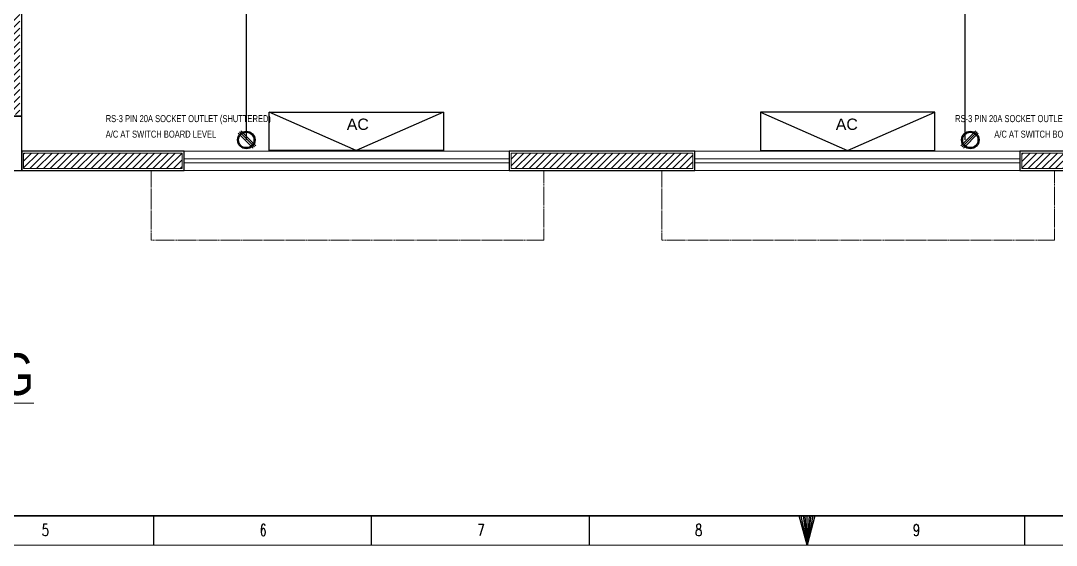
# Model space of a CAD drawing. Header units: inches. Extents: x 62 to 3150, y -3 to 634.
# Drawn here: x 309.3 to 577, y -3.2 to 132.3 of the extents above; entities that cross this region are included whole.
import ezdxf

# ---------------------------------------------------------------- set-up
doc = ezdxf.new("R2010")
doc.units = ezdxf.units.IN
doc.header["$MEASUREMENT"] = 0
doc.linetypes.add('DASH', pattern=[0.35, 0.25, -0.1])
for name, color, linetype in [('Cables', 7, 'Continuous'), ('COLLUM', 1, 'Continuous'), ('HVAC', 44, 'Continuous'), ('Sockets', 7, 'Continuous'), ('wall 05', 252, 'Continuous')]:
    doc.layers.add(name, color=color, linetype=linetype)
for name, color, linetype, lineweight in [('Glass', 5, 'Continuous', 9), ('HACTH', 8, 'Continuous', 9), ('Plaster Line', 252, 'Continuous', 15), ('Sunshed', 5, 'Continuous', 15), ('Text', 252, 'Continuous', 15), ('WINDOW', 140, 'Continuous', 9)]:
    doc.layers.add(name, color=color, linetype=linetype, lineweight=lineweight)
doc.styles.get("Standard").update_dxf_attribs({"font": 'arial.ttf'})
doc.styles.add('Swiss721', font='swisscl.ttf')
doc.styles.add('TEG BORDER', font='txt_qlt.shx', dxfattribs={"width": 0.7, "bigfont": 'hztxt.shx'})
pattern_1 = [(45, (-410343.6595, -241873.7291), (-0.8838834765, 0.8838834765), [])]

# ---------------------------------------------------------------- blocks, each defined once
blk = doc.blocks.new('tr')
at = {"layer": 'Plaster Line'}
for p, q in [((143968.45, 171283.63), (143927.45, 171283.63)), ((143927.45, 171283.63), (143927.45, 171279.63)), ((143968.45, 171279.63), (143968.45, 171283.63)), ((144100.45, 171283.63), (144053.45, 171283.63)), ((144053.45, 171283.63), (144053.45, 171279.63)), ((144100.45, 171279.63), (144100.45, 171283.63)), ((144226.45, 171283.63), (144185.45, 171283.63)), ((144185.45, 171283.63), (144185.45, 171279.63)), ((143927.45, 171279.63), (143968.45, 171279.63)), ((144053.45, 171279.63), (144100.45, 171279.63)), ((144185.45, 171279.63), (144226.45, 171279.63))]:
    blk.add_line(p, q, dxfattribs=at)
blk = doc.blocks.new('qm')
at = {"layer": 'wall 05'}
for p, q in [((143968.95, 171284.13), (143926.95, 171284.13)), ((143926.95, 171284.13), (143926.95, 171279.13)), ((143968.95, 171279.13), (143968.95, 171284.13)), ((144100.95, 171284.13), (144052.95, 171284.13)), ((144052.95, 171284.13), (144052.95, 171279.13)), ((144100.95, 171279.13), (144100.95, 171284.13)), ((144226.95, 171284.13), (144184.95, 171284.13)), ((144184.95, 171284.13), (144184.95, 171279.13)), ((143926.95, 171279.13), (143968.95, 171279.13)), ((144052.95, 171279.13), (144100.95, 171279.13)), ((144184.95, 171279.13), (144226.95, 171279.13))]:
    blk.add_line(p, q, dxfattribs=at)
blk = doc.blocks.new('252 BORDER A2')
at = {"linetype": 'Continuous'}
blk.add_line((5, 5), (489, 5), dxfattribs=at)
for p, q in [((185.63, 0), (185.63, 5)), ((222.75, 0), (222.75, 5)), ((259.88, 0), (259.88, 5)), ((297, 0), (297, 5)), ((334.12, 0), (334.12, 5))]:
    blk.add_line(p, q)
at = {"color": 5, "lineweight": 15}
blk.add_lwpolyline([(0, 420), (594, 420), (594, 0), (0, 0)], close=True, dxfattribs=at)
blk.add_lwpolyline([(5, 415), (589, 415), (589, 5), (5, 5)], close=True)
blk.add_lwpolyline([(297, 0), (295.66, 5), (298.34, 5), (297, 0), (296, 5), (296.33, 5), (297, 0), (296.67, 5), (297.33, 5), (297, 0), (297.67, 5), (298, 5), (297, 0)])
at = {"char_height": 2, "width": 2, "attachment_point": 7, "style": 'TEG BORDER'}
for s, insert in [('5', (166.55, 1.59)), ('6', (203.67, 1.59)), ('7', (240.8, 1.59)), ('8', (277.92, 1.59)), ('9', (315.05, 1.59))]:
    blk.add_mtext(s, dxfattribs=dict(at, insert=insert))

msp = doc.modelspace()

# ---------------------------------------------------------------- hatches: boundary and pattern name
at = {"layer": 'HACTH'}
h = msp.add_hatch(dxfattribs=at)
h.set_pattern_fill('ANSI31', color=256, scale=10, style=0)
h.set_pattern_definition(pattern_1)
h.paths.add_polyline_path([(436.02, 98.15), (436.02, 94.15), (483.02, 94.15), (483.02, 98.15)])
h.paths.add_polyline_path([(609.02, 94.15), (609.02, 98.15), (568.02, 98.15), (568.02, 94.15)])
h.paths.add_polyline_path([(624.02, 98.15), (624.02, 94.15), (646.06, 94.15), (646.06, 98.15)])
h.paths.add_polyline_path([(743.02, 94.15), (743.02, 98.15), (719.06, 98.15), (719.06, 94.15)])
h.paths.add_polyline_path([(751.02, 106.15), (755.02, 106.15), (755.02, 134.15), (751.02, 134.15)])
h.paths.add_polyline_path([(755.02, 231.22), (751.02, 231.22), (751.02, 207.15), (755.02, 207.15)])
h.paths.add_polyline_path([(751.02, 231.15), (755.02, 231.15), (755.02, 321.15), (751.02, 321.15)])
h.paths.add_polyline_path([(610.02, 183.15), (614.02, 183.15), (614.02, 284.15), (678.02, 284.15), (678.02, 288.15), (614.02, 288.15), (614.02, 333.15), (610.02, 333.15)])
h = msp.add_hatch(dxfattribs=at)
h.set_pattern_fill('ANSI31', color=256, scale=10, style=0)
h.set_pattern_definition(pattern_1)
h.paths.add_polyline_path([(120.02, 221.65), (124.02, 221.65), (124.02, 294.65), (120.02, 294.65)])
h.paths.add_polyline_path([(120.02, 106.15), (124.02, 106.15), (124.02, 148.65), (120.02, 148.65)])
h.paths.add_polyline_path([(132.02, 98.15), (132.02, 94.15), (178.02, 94.15), (178.02, 98.15)])
h.paths.add_polyline_path([(251.02, 98.15), (251.02, 94.15), (295.02, 94.15), (295.02, 98.15)])
h.paths.add_polyline_path([(310.02, 98.15), (310.02, 94.15), (351.02, 94.15), (351.02, 98.15)])
h.paths.add_polyline_path([(305.02, 108.15), (309.02, 108.15), (309.02, 166.65), (305.02, 166.65)])
h.paths.add_polyline_path([(305.02, 239.65), (309.02, 239.65), (309.02, 288.15), (305.02, 288.15)])

# ---------------------------------------------------------------- linework, layer by layer
at = {"layer": 'Cables', "color": 4}
for p, q in [((367.58, 159.55), (367.58, 101.52)), ((553.3, 159.96), (553.3, 101.52))]:
    msp.add_line(p, q, dxfattribs=at)
at = {"layer": 'COLLUM'}
msp.add_lwpolyline([(295.52, 93.65), (309.52, 93.65), (309.52, 107.65), (295.52, 107.65)], close=True, dxfattribs=at)
at = {"layer": 'Glass', "ltscale": 10}
for points in [[(351.52, 96.65), (435.52, 96.65)], [(483.52, 96.65), (567.52, 96.65)], [(351.52, 95.65), (435.52, 95.65)], [(483.52, 95.65), (567.52, 95.65)]]:
    msp.add_lwpolyline(points, dxfattribs=at)
at = {"layer": 'HVAC'}
for p, q in [((396.02, 98.78), (373.51, 108.71)), ((418.53, 108.71), (396.02, 98.78)), ((500.52, 108.71), (523.03, 98.78)), ((523.03, 98.78), (545.54, 108.71))]:
    msp.add_line(p, q, dxfattribs=at)
for points in [[(373.51, 108.71), (418.53, 108.71), (418.53, 98.78), (373.51, 98.78)], [(545.54, 108.71), (500.52, 108.71), (500.52, 98.78), (545.54, 98.78)]]:
    msp.add_lwpolyline(points, close=True, dxfattribs=at)
at = {"layer": 'Sockets', "color": 3}
for p, q in [((365.52, 103.32), (369.39, 99.44)), ((365.83, 103.6), (369.71, 99.72)), ((366.14, 103.88), (370.02, 100)), ((556.18, 103.88), (552.3, 100)), ((556.49, 103.6), (552.61, 99.72)), ((556.8, 103.32), (552.93, 99.44))]:
    msp.add_line(p, q, dxfattribs=at)
for centre, radius in [((367.58, 101.52), 2.27), ((367.58, 101.52), 1.98), ((554.74, 101.52), 2.27), ((554.74, 101.52), 1.98)]:
    msp.add_circle(centre, radius, dxfattribs=at)
at = {"layer": 'Sunshed', "linetype": 'DASH'}
for points in [[(435.52, 93.65), (444.52, 93.65), (444.52, 75.65), (343.02, 75.65), (343.02, 75.65), (343.02, 93.65), (351.52, 93.65)], [(567.52, 93.65), (576.52, 93.65), (576.52, 75.65), (475.02, 75.65), (475.02, 75.65), (475.02, 93.65), (483.52, 93.65)]]:
    msp.add_lwpolyline(points, dxfattribs=at)
at = {"layer": 'wall 05'}
msp.add_lwpolyline([(309.52, 167.65), (304.52, 167.65), (304.52, 107.65), (309.52, 107.65)], close=True, dxfattribs=at)
at = {"layer": 'WINDOW', "linetype": 'Continuous', "ltscale": 10}
for points in [[(351.52, 98.65), (435.52, 98.65)], [(483.52, 98.65), (567.52, 98.65)], [(351.52, 93.65), (435.52, 93.65)], [(483.52, 93.65), (567.52, 93.65)]]:
    msp.add_lwpolyline(points, dxfattribs=at)

# ---------------------------------------------------------------- block references
at = {"xscale": 1.5163271442, "yscale": 1.5163271442, "zscale": 1.5163271442}
msp.add_blockref('252 BORDER A2', (62.2, -3.19), dxfattribs=at)
at = {"layer": 'HACTH'}
for name in ['qm', 'tr']:
    msp.add_blockref(name, (-143617.42, -171185.48), dxfattribs=at)

# ---------------------------------------------------------------- texts
at = {"layer": 'HVAC'}
for p in [(393.56, 104.12), (519.96, 104.12)]:
    msp.add_text('AC', height=2.935, dxfattribs=at).set_placement(p)
at = {"layer": 'Sockets', "color": 3, "style": 'Swiss721'}
for s, p in [('RS-3 PIN 20A SOCKET OUTLET (SHUTTERED)', (331.25, 106.14)), ('RS-3 PIN 20A SOCKET OUTLET (SHUTTERED)', (550.81, 106.14)), ('A/C AT SWITCH BOARD LEVEL', (331.25, 102.13)), ('A/C AT SWITCH BOARD LEVEL', (560.94, 102.13))]:
    msp.add_text(s, height=1.8137, dxfattribs=at).set_placement(p)
at = {"layer": 'Text', "insert": (142.69, 46.37), "char_height": 10.7333, "width": 176.7295, "attachment_point": 1, "style": 'Swiss721'}
msp.add_mtext('{\\LPLAN OF OPERATION BUILDING\\H0.4658x;\\l  \\P2000 Sqft}', dxfattribs=at)

doc.saveas('drawing.dxf')
